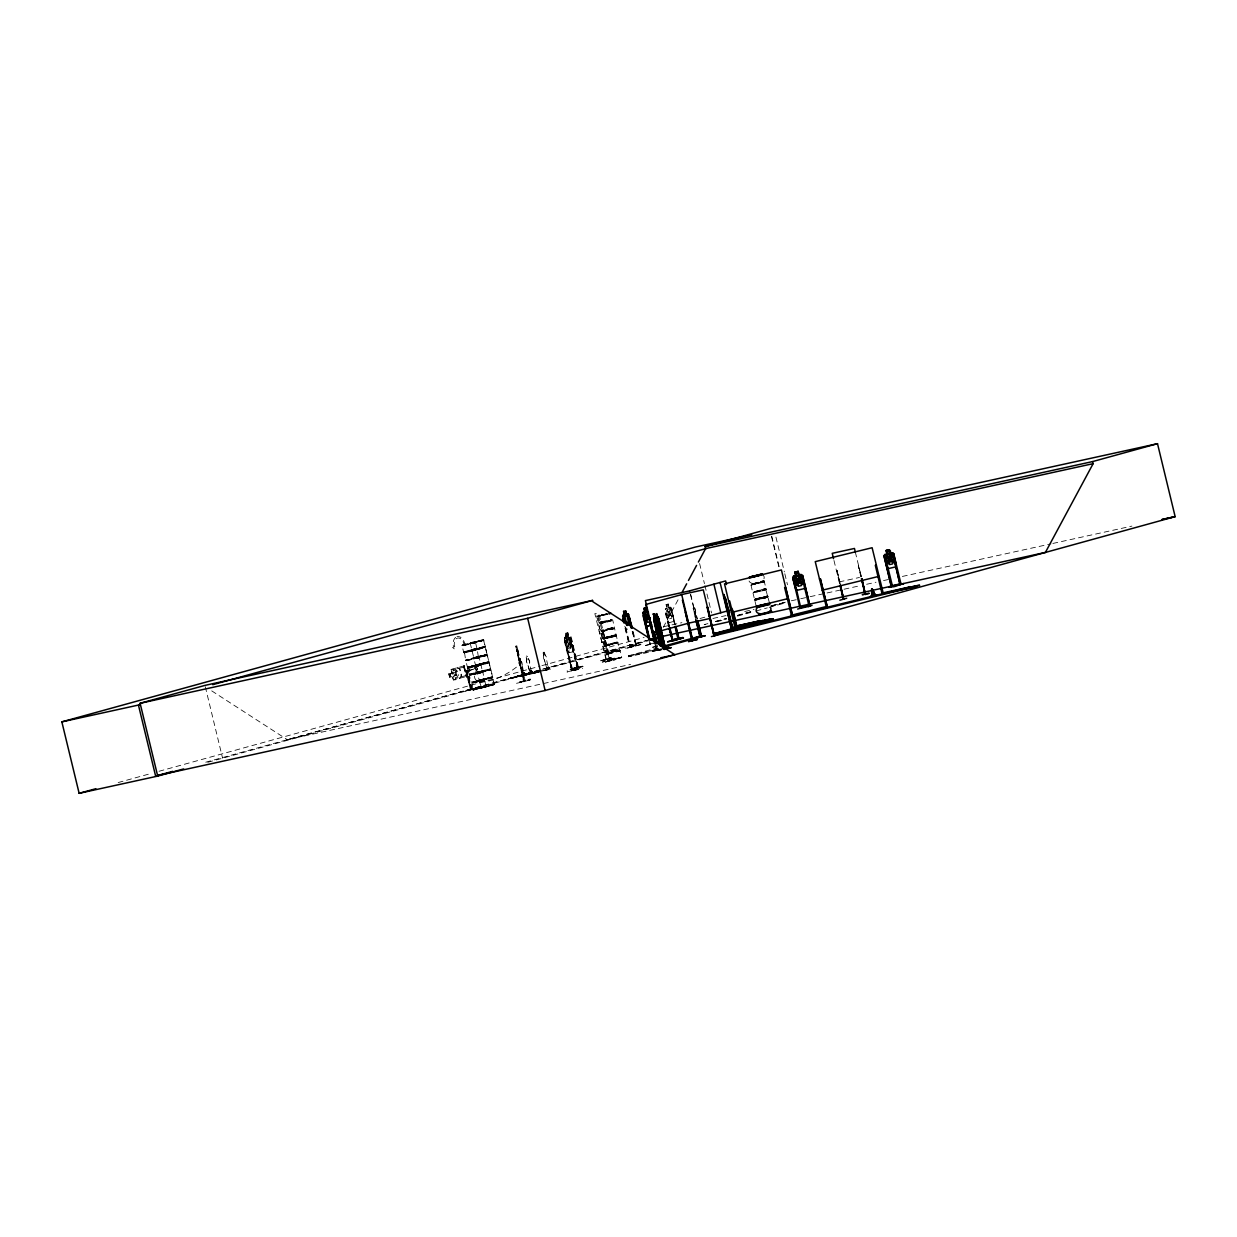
<?xml version="1.0" encoding="UTF-8"?>
<svg xmlns="http://www.w3.org/2000/svg" width="1237" height="1237" viewBox="0 0 1237 1237"><rect width="100%" height="100%" fill="white"/><g stroke="black" fill="none" stroke-linecap="round" stroke-linejoin="round"><path stroke-width="0.75" stroke-dasharray="5 3.75" d="M523.236 673.562L524.287 673.129M530.457 671.15L531.724 670.562L530.92 670.779L531.338 673.315M548.285 667.083L547.898 667.717M575.87 669.604L567.01 672L582.287 667.81M482.167 680.242L484.641 679.762L471.328 683.381L484.61 680.304L482.662 671.49L476.585 673.144M480.018 673.191L469.411 675.495L471.034 682.19L492.805 677.52L487.363 655.471M518.72 658.579L520.251 658.471M523.081 673.067L524.101 673.098M530.457 671.227L531.493 670.763L532.235 672.65M531.013 671.428L531.694 671.057L530.658 671.134M543.012 653.151L544.033 652.1M547.342 667.516L548.795 667.346M547.728 667.655L548.223 667.702M547.836 667.238L548.47 667.439M466.334 670.995L468.607 670.779M469.844 667.099L480.915 664.176L479.446 665.197M475.286 689.566L480.234 688.236M474.792 665.753L478.023 664.934L475.998 665.058M605.249 637.905L608.388 636.746M610.661 660.326L621.546 657.682M640.998 644.585L632.138 645.977L640.689 644.632L625.211 648.528L633.839 646.549M633.87 646.518L625.211 648.528M660.388 649.672L661.238 649.487M477.188 681.401L471.034 682.886L481.641 679.469M484.749 670.887L490.795 669.217L477.312 672.449L473.756 658.115L474.993 657.234M473.756 658.038L478.348 656.677M620.031 650.461L613.753 651.327M466.21 690.849L476.044 688.622L466.473 690.71M466.596 690.772L475.704 688.622M474.838 688.854L466.411 690.231M582.967 666.557L574.123 667.887L582.967 666.557L567.134 670.392M575.762 668.444L567.134 670.423M654.126 642.9L645.559 645.436L654.157 643.456M570.798 638.725L569.654 637.256L566.886 638.029L568.479 644.601L570.551 644.029L568.989 637.395L568.556 640.998L565.943 638.277L568.309 641.91L567.999 646.534L568.974 642.56L571.71 645.451L569.236 641.694L569.7 637.627L570.798 638.725L578.174 669.464L578.004 668.397M469.148 670.284L475.271 668.707L469.472 670.609M477.59 668.815C475.348 662.955 471.73 673.639 477.59 668.815A31.652 11.736 -31.2 0 0 484.657 681.742A31.652 11.736 -31.2 0 0 519.463 664.625A2.459 1.531 77.6 0 1 519.494 661.749L519.385 661.78A2.459 1.531 77.6 0 0 519.988 665.614L522.632 674.691L523.421 674.366M470.246 689.658L463.117 691.669M612.47 651.76L606.424 653.43L620.015 650.523L621.747 657.496M652.78 646.982L659.522 645.08M466.117 675.711C467.895 683.272 464.03 662.754 463.813 666.171M464.014 667.037L465.885 675.51M571.649 643.719L571.308 647.276L568.664 644.23L567.675 648.018L568.061 643.565L565.835 639.715L568.309 642.652L569.267 639.081L568.927 643.364L571.2 646.92L569.159 647.415L567.366 644.91L565.556 633.267L567.876 632.633L568.68 636.297L570.071 637.163L577.942 669.526L570.674 640.998L577.215 669.681L577.988 668.397L577.06 668.614M470.215 643.194L471.714 642.467C466.921 644.709 481.44 640.318 472.735 643.054M470.168 666.542L473.477 666.047L467.37 667.609L467.973 666.944M480.327 641.183L483.652 639.699L485.476 647.075L471.931 650.43L473.771 657.527L485.816 654.404M483.559 687.385L480.961 687.834L481.58 687.184M488.522 662.676L489.094 661.965L487.502 662.676M597.919 616.196L606.841 613.521M602.929 638.725L603.362 637.704M602.821 638.679L605.666 637.875M608.759 660.821L609.702 659.924M616.289 635.014L610.119 636.328M613.196 636.761L616.134 635.261M758.528 598.878L754.477 599.852L760.724 598.708M755.962 598.677L755.018 599.574M767.93 596.76L767.327 595.987M463.983 645.343L481.982 640.89L480.172 641.183M470.586 667.532L467.354 667.423M599.357 616.088L601.398 615.16M605.62 638.246L604.182 638.508M566.778 648.08L568.309 651.389L573.612 649.935L570.149 635.756L564.907 637.21L564.582 638.679L571.942 669.372M565 637.179L564.366 640.039L571.881 670.748L571.911 669.665M668.908 626.463L664.98 610.027L666.882 608.156M669.232 626.355L665.15 610.027L665.46 608.558L670.624 607.259M512.025 677.721L508.16 679.005L523.885 675.371M510.371 678.402L512.381 677.768M515.396 676.608L519.447 675.68M515.999 676.84L515.442 676.794M513.061 677.505L534.106 672.588M525.416 674.536L521.999 675.387L521.597 674.443L521.89 675.68L538.837 671.165L525.06 675.309L540.569 671.892M523.808 673.825L525.354 673.485L525.663 674.876M530.75 673.624L531.539 673.407M532.467 673.268L532.76 671.444L531.044 671.83L531.292 672.82L532.838 672.48L529.421 673.345L529.003 672.402L529.266 674.072L534.338 672.572M534.245 672.773L541.528 670.841M536.332 671.969L534.338 672.433M547.635 669.928L547.434 668.351L547.852 669.294M549.846 669.31L549.661 667.733L547.945 668.119L548.177 669.124L549.723 668.784L546.306 669.634L545.888 668.691L546.197 669.928L550.202 669.217L508.515 678.912M564.459 640.07L564.814 638.648L569.824 637.612M473.632 643.178L472.209 643.147M766.244 597.657L756.008 600.131M464.339 665.784L450.964 669.464L451.118 673.175M451.118 669.557L453.5 680.025L451.969 676.701L449.649 677.335L448.799 673.809L451.211 673.284L451.536 671.32L455.664 670.176L457.86 671.444L458.664 674.722L457.303 676.979L453.175 678.108L452.015 676.562L449.649 677.335M480.575 641.199L481.595 640.611L461.989 645.405L462.653 644.972M483.713 639.916L481.178 640.41M485.043 662.924L476.121 665.382M480.992 664.64L478.456 665.15M481.873 687.633C488.29 685.978 468.143 690.076 474.188 689.921M768.069 596.636L761.946 598.074M543.29 652.301L543.677 656.027L543.182 653.43M466.844 671.088L465.406 671.459L468.467 670.346M663.248 627.36L678.556 598.894M566.268 638.338L565.417 634.813L567.195 646.394L568.927 648.992L570.891 648.59L569.669 638.988L567.396 634.55M463.396 666.264L466.179 675.448M464.061 666.094L466.906 676.392M464.617 666.836L453.237 669.99L453.005 669.016L453.237 669.99M470.153 643.008L471.869 649.966L474.328 649.564M471.9 649.502L474.297 649.1M483.466 639.761L485.167 646.425L483.682 646.796M473.771 657.929L476.245 657.465M467.586 667.563L469.782 667.315M467.617 667.872L470.307 667.13M470.153 667.887L467.694 668.351L470.184 667.624M485.09 646.363L471.885 649.502M479.415 648.822L485.461 647.152L474.606 650.415M485.631 663.434C490.44 662.274 474.281 666.836 476.23 665.15M481.224 656.29L487.363 654.821L465.653 660.125L487.007 654.249L485.461 647.631L463.767 652.688L461.989 645.266M476.941 665.228L475.58 665.491L480.853 664.114M481.688 679.948L479.214 680.412L477.606 673.361L482.724 671.877L480.25 672.356M480.435 679.716L479.245 679.871M472.951 690.122L477.111 688.437M482.059 679.84L484.61 679.453L479.276 680.798L481.518 687.787M484.595 680.319L486.28 686.891L473.338 690.06M481.178 687.803L486.079 686.473M477.08 680.999L471.05 682.623L492.79 677.52L471.885 683.272M486.172 686.922L480.188 688.05M492.929 685.097L494.537 684.478L492.821 678L480.049 681.03M611.063 660.048L608.326 660.883L600.966 631.009L614.573 628.04L612.671 619.907L599.125 623L597.533 615.902M597.517 616.242L600.502 615.81L597.919 616.165M601.785 621.747C593.513 622.829 616.675 622.18 611.635 616.351M606.517 621.422L612.439 619.551M602.96 638.323L604.367 637.89M603.146 639.05L606.996 638.307M614.526 628.597L601.074 631.349L607.12 629.679M602.744 631.287L614.588 628.535L617.789 641.802L604.491 645.049L618.113 642.467L604.878 646.317M616.088 634.937L602.728 638.184M616.273 635.926L610.305 637.117L614.727 635.602M756.209 606.285L752.993 593.018L765.889 589.817M764.327 581.947L764.296 581.019L758.219 582.658M765.904 588.503L766.26 589.369L752.73 592.538L750.89 584.73L764.373 581.885L765.95 588.441L760.013 590.08M765.1 596.945L767.76 595.925M475.503 665.166L479.832 663.712M472.781 689.906L478.441 688.468M480.946 687.648L485.785 686.643M526.297 656.027L527.673 656.43M456.994 667.81L459.468 668.289C463.581 674.66 461.293 680.01 453.515 679.886L466.983 676.376M461.463 676.546L459.545 678.355M515.705 646.24L524.828 681.185M517.267 650.585L516.788 649.41L524.132 681.742L516.664 649.719M518.55 657.465L519.231 660.28L518.458 657.527M517.221 653.167L523.653 681.865L524.009 680.953M529.884 680.056C506.412 685.994 518.21 682.53 529.158 679.963M523.638 681.046L525.029 680.025M488.971 662.182L487.718 662.336M476.199 667.006L475.487 668.568L476.848 669.681M475.348 670.098L476.075 668.521L474.699 667.408M514.778 676.933L516.355 676.747M523.266 674.66L522.184 674.892L523.22 674.459M531.987 673.144L533.193 672.65L532.173 673.438M462.824 645.637L463.519 645.652M463.365 645.25L465.158 645.049L464.354 645.235M463.488 645.668L473.817 643.132L472.209 643.534M472.101 643.426L473.384 643.271M471.761 643.642L472.89 643.364M474.962 642.853L470.416 643.611L474.962 642.003M464.555 652.904L465.591 659.708L468.034 659.228M478.332 656.677L477.281 649.842L463.844 652.765L474.529 650.245M478.657 657.991C481.842 655.301 469.132 659.738 476.338 657.868M467.478 667.315L470.153 666.356L468.885 666.882M480.126 664.145L479.43 664.145M475.781 665.661L479.291 664.594M477.822 665.382L478.874 665.738L470.137 667.887M488.383 662.089L483.265 662.877L487.61 661.888M477.652 666.016L478.394 665.8M477.637 665.877L478.734 665.784M485.925 663.341C487.115 663.836 486.806 663.326 486.017 663.712M466.117 672.047L470.539 689.89L465.901 671.784L467.571 671.382L471.915 689.767M469.673 674.072L469.148 674.691L490.903 669.634L484.842 671.304M614.573 628.535L601.29 631.782L602.759 631.287M764.327 581.931L751.075 585.132L752.544 584.637M479.214 680.01L492.527 676.794M603.115 639.05L605.62 637.952L605.017 638.539M615.5 634.921L612.129 635.493M471.9 683.272L472.967 690.107L474.42 689.627M480.064 681.03L481.951 680.783M613.227 636.375L614.573 636.39L608.666 637.936M615.794 636.081L613.614 636.684M481.085 687.54L490.424 685.143M604.862 646.317L610.769 644.74M493.841 684.834L492.805 678M754.694 599.899L756.101 599.45M757.585 599.435L756.766 599.327M767.713 595.987L761.868 597.749M619.984 650.214L613.877 651.791M619.969 650.585L606.517 653.832L612.562 652.162M471.869 689.566L467.447 671.722M525.168 680.876L517.839 650.074M630.561 647.307L630.422 646.224L629.37 646.503L629.618 647.539L636.638 645.621L636.375 644.585L635.679 645.869M635.416 644.833L636.359 644.585M654.914 643.982L656.43 650.554L657.636 650.291L628.551 656.739L628.334 655.842L657.419 649.394L656.105 649.75L657.496 650.275L656.259 645.59M650.647 643.163L650.013 644.431L649.162 640.859M578.035 666.557C578.39 666.758 577.231 669.341 571.633 669.433M572.484 669.232L565.294 640.689L571.989 670.732L564.551 640.039M524.179 681.742L515.953 645.961M462.623 645.003L474.219 642.405M470.849 643.008L481.178 640.441M472.379 642.9L476.26 641.555M479.631 640.519L472.519 642.56M462.793 645.637L465.158 645.049M474.993 642.853L472.797 643.456M464.54 652.904L471.699 651.079M600.069 615.5L597.672 616.567L598.894 616.413M478.673 657.991L465.591 660.326L487.378 655.517L490.61 668.908M468.978 667.13L467.416 667.176M479.307 664.594L480.219 664.331M488.429 662.321L483.033 663.821M469.797 667.717L473.647 666.712M477.946 665.475L475.905 666.047L477.111 665.877M488.507 662.645L486.342 663.279M469.658 674.072L490.532 668.846L478.734 671.552M478.75 671.552L477.698 671.985M603.44 638.23L608.836 636.746M614.588 635.184L615.516 634.921M605.511 637.983L603.285 638.338M614.727 635.679L615.655 635.354M612.655 636.854L614.449 636.406M754.508 599.357L760.477 597.703M755.127 599.481L760.539 597.981M757.214 599.218L755.807 599.419M763.786 598.321L768.053 597.1L764.93 597.811M491.027 677.165L492.496 676.67L490.888 669.99M481.58 687.355L493.95 684.386M493.749 684.386L488.337 685.808M493.81 684.556L490.022 685.375M608.187 653.77L606.764 654.203L607.97 654.048M608.79 660.388L609.702 660.11M615.562 658.811L621.5 657.172L620.124 657.837M695.256 617.634L693.277 608.388L695.936 619.397M693.802 608.279L694.715 608.016L697.39 619.026M840.17 583.4L837.047 570.551L839.923 583.462M624.778 626.185L626.293 629.494L629.989 628.35M860.937 576.937L858.277 565.912L861.555 576.782M524.117 675.062L523.498 672.82L524.318 672.603L524.828 674.691M523.127 674.103L523.545 675.046M530.951 673.005L530.549 672.062L530.843 673.299M548.408 669.325L547.805 667.083L548.625 666.867L549.12 668.954M508.268 678.68L524.426 674.196M529.606 672.758L531.833 672.155M524.921 674.474L518.179 675.819M529.668 672.99L531.895 672.371M546.507 669.062L548.718 668.444M538.899 671.413L536.611 671.784M546.553 669.279L548.78 668.676M609.424 659.537L602.032 631.071M652.502 647.616L657.543 646.147M652.394 651.435L660.867 649.595M666.14 604.738L668.289 604.151M669.186 607.522L670.624 607.135L671.645 608.233L674.072 621.314L668.784 622.768L667.253 619.459M463.349 666.279L464.401 665.923M668.614 626.525L665.166 612.238L666.063 612.006L669.511 626.293M674.629 624.871L671.768 610.413L675.232 624.7M565.587 640.627L564.984 640.797M465.901 671.784L466.937 670.268L467.571 671.382M467.416 669.975L469.318 669.464L469.72 671.103L465.978 672.093L468.05 671.567L467.648 669.928L467.818 671.614M455.309 678.556L455.834 679.453L455.309 678.556L466.643 675.325M700.003 618.5L706.93 616.598M118.164 782.557L151.625 773.326M159.047 771.269L540.043 666.155M541.899 665.645L644.121 637.442M648.559 639.977L286.412 739.896L630.592 664.424M707.889 623.603L704.193 624.623L707.765 623.634M715.311 621.562L726.428 618.485L715.172 621.592M737.546 615.423L754.23 610.815M770.914 606.223L785.742 602.125M205.759 762.208L541.76 669.495M543.615 668.985L647.616 640.287M737.345 615.469L753.998 610.877M772.476 605.759L785.418 602.187M471.823 689.179L479.136 687.803L472.379 689.643M207.77 762.286L648.312 640.735M717.104 621.747L726.397 619.18M737.546 616.103L754.276 611.495M756.132 610.985L767.296 607.893M769.151 607.382L785.882 602.775M470.91 689.782L479.106 687.741M650.693 643.147L649.703 643.41L650.739 643.132M577.648 667.006L572.391 668.459M628.334 655.842L657.342 647.848M628.551 656.739L661.022 647.863M471.699 642.451L474.513 641.725M471.745 642.714L472.982 642.127M464.865 644.632L462.19 645.42L463.38 645.281M480.899 640.781L482.167 640.426M480.961 641.199L483.698 640.364L481.239 640.843M483.682 646.796L479.183 647.956M599.837 615.98L603.579 614.99M752.529 584.637L757.029 583.493M486.11 662.506L487.672 662.058M469.024 667.454L470.246 666.882M484.703 663.326L487.455 662.336M479.43 665.166L477.652 665.429M477.451 665.923L479.198 665.63M478.24 665.939L480.977 665.104L471.498 667.13M477.049 665.908L488.708 662.908M763.554 590.59L766.26 589.4L752.761 592.6L763.569 590.59M604.274 637.643L607.042 636.715M613.459 636.019L614.743 635.617M483.435 671.258L477.358 672.913L480.049 672.897M604.522 638.617L605.836 638.338M755.946 598.693L766.6 596.311M480.018 673.191L482.322 672.418M756.116 599.481L760.616 598.291M765.255 597.533L767.991 596.729L760.121 598.167M766.584 597.579L765.146 597.935M491.043 677.165L486.528 678.324M636.019 645.791L632.803 631.411M474.389 689.627L478.905 688.468M608.187 653.77L618.794 651.219M492.96 685.097L483.791 687.324M650.384 643.225L650.708 644.245M577.895 667.733L571.308 639.034L578.004 667.702M609.702 660.125L620.34 657.558M618.763 658.007L620.046 657.667M656.476 649.44L657.373 650.306M656.878 650.446L655.966 645.652M657.063 650.384L655.208 643.92M568.386 637.905L567.536 634.395L565.324 634.844M564.66 642.25L565.541 642.049L564.66 642.25L571.556 670.841L577.524 669.604M566.654 649.487L568.324 652.811L573.272 651.791L572.978 648.188M568.324 652.811L573.272 651.791M573.86 670.531L582.735 668.289M466.581 671.923L471.266 689.736L466.736 671.877M471.111 643.178L476.369 641.972M481.286 640.704L477.652 641.616M473.137 642.946L464.2 645.297M606.996 614.17L599.806 615.856M608.109 613.784L604.878 614.634M599.605 616.026L601.893 615.423M608.187 614.201L598.863 616.413M474.266 649.394L471.019 650.198M474.621 649.209L477.899 648.374M474.884 650.059L478.116 649.239M601.785 621.747L611.959 619.366M476.523 657.094L487.285 654.651L485.801 654.404M476.168 657.28L468.034 659.244M476.338 657.728L473.06 658.548M476.632 657.496L479.91 656.677M476.431 658.13L473.152 658.95M476.786 657.945L480.033 657.125M470.153 666.527L471.668 665.954M477.977 664.764L474.745 665.568M478.41 664.625L481.626 663.743L479.941 664.223M486.187 662.676L482.909 663.326M469.689 667.331L471.838 666.712M478.131 664.996L474.869 666.078M486.729 663.187L483.095 664.099M469.673 667.748L471.962 667.145M478.456 665.707L479.26 665.614M484.873 664.068L486.914 663.496M605.62 637.627L607.166 637.225M613.397 635.679L610.166 636.514M765.054 596.76L761.822 597.564M763.708 597.919L765.332 597.471M479.956 672.727L476.678 673.547M480.327 672.541L483.559 671.722M481.61 679.762L478.379 680.566M481.966 679.577L485.244 678.742M481.781 680.195L478.503 681.03M482.074 679.979L485.352 679.144M606.408 659.491L599.125 630.994M610.97 659.785L612.516 659.367M611.032 660.048L614.279 659.228M618.84 658.161L615.609 658.996M477.59 641.338L483.512 639.776L479.616 640.503M468.096 643.812L464.246 644.848L467.694 644.013M469.426 643.596L471.142 643.194M466.519 644.663L468.204 644.245M473.106 643.209L472.642 643.317M603.47 614.573L599.991 615.516M604.8 614.356L606.517 613.939M469.735 650.631L463.705 652.255L477.281 649.147L474.807 649.873M756.905 583.029L750.766 584.544L764.064 580.601L750.766 584.297L764.389 581.328L758.327 583.06M605.218 621.794C594.827 618.933 599.002 636.993 607.027 629.277M605.341 622.257L599.373 623.896L600.625 623.68M606.625 621.824L612.671 620.154L599.048 623.092L612.686 620.634L601.816 623.433M471.745 658.919C443.356 666.465 510.711 649.951 481.317 656.708M471.869 659.383L465.916 661.022L469.163 674.459L482.646 671.475L480.157 671.954M758.729 590.513L752.684 592.136L765.966 588.441M608.31 628.844L614.263 627.205L600.966 630.468L614.511 627.669L608.434 629.308M471.668 665.939L473.354 665.521L471.699 666.155M482.956 663.511L484.657 663.063M481.703 664.037L478.858 665.351M471.838 666.743L473.539 666.295M481.812 664.455L474.931 666.356M763.708 597.904L760.198 598.507M607.073 636.9L610.521 636.065M604.104 638.184L606.841 637.643L605.109 638.508M608.913 637.055L605.419 637.998M610.243 636.839L611.928 636.359M609.021 637.472L605.048 638.508L614.263 636.452L613.444 636.699M475.271 673.516L469.132 675L486.976 670.918M475.395 673.979L469.225 675.186L490.903 670.114L486.976 670.918M610.645 644.276L604.63 645.977L618.113 643.116L619.722 649.765L615.779 650.492M611.959 643.905L618.021 642.219L604.522 645.498L618.113 642.637L612.068 644.307M486.651 678.773L492.728 677.134L480.404 679.731M477.142 688.638L480.59 687.787M487.069 686.21L483.822 687.03L486.605 686.226M488.399 685.994L490.084 685.545M480.296 688.499L481.997 688.081M612.516 659.383L614.217 658.965M664.238 648.157L655.533 650.322L660.759 648.961M661.609 649.533L655.548 650.878L660.852 649.425M658.038 650.013L661.749 649.641M662.135 649.657L658.501 650.523L662.089 649.502M603.44 632.308L610.676 660.805M600.795 660.836L611.341 657.636L600.78 660.697M614.495 658.27L603.671 660.311L614.433 658.146M612.903 659.476L602.203 662.089L612.856 659.321M605.218 662.151L615.918 659.522L605.187 661.996M632.184 631.581L636.251 645.714M476.369 641.988L478.1 641.57M601.383 615.176L605.233 614.17M516.741 645.621L517.87 650.214M483.25 662.862L475.704 665.692M481.564 663.465L483.311 663.047M473.4 665.707L475.147 665.305M476.894 665.166L479.6 664.656L467.818 667.13M475.224 665.63L467.833 667.315M481.27 664.192L485.136 663.248M486.419 663.218L488.723 662.908M760.075 597.981L765.394 596.574M758.497 598.832L765.533 597.162M606.733 637.318L610.599 636.39M608.418 636.947L616.273 635.462M610.676 636.653L606.81 637.596M610.398 637.503L606.996 638.307M520.839 662.97L517.576 649.085M486.636 686.396L493.176 684.819M478.472 688.653L485.043 687.061M488.46 686.257L485.028 687.061L486.265 686.86M519.525 681.927L530.302 679.438L519.617 682.175M615.964 658.548L610.661 659.955M519.664 682.453L530.379 679.871L530.194 678.989L519.617 682.314M610.459 659.754L610.367 660.898L599.249 614.944L596.28 614.866L607.754 660.728M605.218 614.14L606.903 613.784M601.445 615.407L603.068 614.804M473.06 649.363L463.72 651.76L485.306 646.673L473.044 649.363M471.699 651.079L474.606 650.415M760.075 597.981L756.951 599.141M475.101 665.119L476.817 664.903L475.209 665.552M758.528 598.894L760.198 598.492M478.317 664.563L488.584 662.259M764.883 597.873L765.672 597.626M476.879 665.181L481.286 664.238M612.284 636.004L610.583 636.328L615.036 635.663M615.779 650.492L606.408 652.935L619.907 650.121M532.096 672.943L532.946 672.913M466.643 671.583L471.204 689.751M480.528 687.586L482.198 687.2M606.037 659.584L594.858 613.629L597.827 613.691L608.944 659.646M615.918 658.378L617.634 658.146M471.606 643.426L474.343 642.823M473.369 650.677C485.213 647.724 468.003 651.574 473.415 650.677M758.42 598.368L754.91 599.311M756.719 599.651L765.889 597.579M476.755 664.733L479.508 664.13M485.028 662.924L488.661 662.491M470.014 667.47L471.513 667.16M481.44 687.54L484.95 686.612M482.26 687.385L484.966 686.798M490.47 685.406L491.986 685.066M617.696 658.393L621.175 657.404M619.196 658.084L609.485 660.388M837.047 570.551L839.784 583.493M693.045 608.449L694.112 608.187M694.715 608.016L697.096 619.088M529.606 662.97A2.459 1.531 77.6 0 0 528.385 659.306L527.658 656.754L528.276 659.321A2.459 1.531 77.6 0 1 529.482 662.986L531.523 672.232M544.295 652.487L545.285 655.595A2.459 1.531 77.6 0 1 546.491 659.259L548.408 668.537M526.173 657.156L526.916 659.708A2.459 1.531 77.6 0 0 527.503 663.542L530.039 672.65L527.503 663.542A2.459 1.531 77.6 0 1 526.792 659.738L526.235 656.816M545.161 655.625L544.543 653.043M519.617 657.868L520.978 661.347A2.459 1.531 77.6 0 1 522.2 665.011L523.993 674.304M544.404 659.847L546.924 668.939L544.404 659.847A2.459 1.531 77.6 0 1 543.801 656.012M522.2 665.011L522.076 665.042A2.459 1.531 77.6 0 0 520.87 661.378M519.988 665.614L519.463 664.625M635.401 645.157L630.483 646.534M523.498 672.82L524.148 674.876M530.487 671.289L531.91 671.057M523.143 673.438L524.488 673.098M529.003 672.402L530.719 672.016M545.888 668.691L547.604 668.305M521.597 674.443L523.297 674.057M519.385 675.433L517.901 676.02M521.952 674.861L520.468 675.448M523.313 674.567L524.859 674.227M515.613 676.392L517.221 676.299M542.78 670.578L549.955 668.985M508.206 678.433L509.814 678.34M515.69 676.778L550.202 669.217M508.283 678.819L542.301 671.413M656.337 646.595L657.28 646.379M652.224 650.909L660.62 649.008M671.165 610.583L674.907 624.809M571.138 636.808L578.529 667.563M839.15 581.916L859.514 577.447M464.617 666.975L463.612 667.083M448.799 673.809L449.742 677.304M469.318 669.464L469.72 671.103M663.419 626.742L681.927 622.675M466.937 670.268L466.473 671.66L465.962 670.516M791.355 600.78L798.886 599.141M800.756 598.723L808.287 597.069M810.173 596.667L825.218 593.358M827.105 592.956L842.15 589.647M844.036 589.229L859.081 585.936M866.611 584.281L876.012 582.225M883.543 580.57L891.073 578.916M902.361 576.442L1050.986 543.863M1052.857 543.445L1131.886 526.112M712.883 618.469L725.98 615.593M744.689 611.495L754.044 609.439M770.883 605.743L785.851 602.465M645.559 645.405L654.265 643.503M582.519 666.109L574.339 668.382M481.085 640.163L482.322 639.916M600.115 615.485L597.456 615.98M463.318 645.018L464.741 644.724M474.544 649.023L477.204 648.992L474.714 649.471M474.436 649.982L471.838 650.229L477.018 648.714L475.364 641.957M600.61 623.68L601.831 623.433M474.993 657.234L476.199 656.986M476.446 656.909L479.167 656.971L476.616 657.357M476.724 657.759C484.533 656.105 468.823 659.878 476.523 658.3M476.771 658.239L479.214 657.775L482.445 671.165L479.971 671.505M765.44 596.899L766.677 596.651M765.533 597.146L767.574 596.76M605.233 637.472L602.79 637.936L605.249 637.673M613.738 635.602L614.975 635.416M479.724 671.583L477.683 672M479.77 672.047L477.281 672.742L479.863 672.464M480.296 672.835L482.337 672.418M481.889 679.391C489.527 677.66 473.338 681.819 481.781 680.35M482.198 680.721L484.657 680.257M607.955 654.048L620.031 651.002L618.778 651.219M491.831 684.633L494.475 684.386M610.676 659.955L608.65 660.543M619.165 658.084L620.402 657.821M610.784 660.403L608.712 660.821M474.111 689.627L475.317 689.396M570.674 640.998L570.381 641.075M572.051 669.959L577.339 668.861M474.993 642.018L470.23 642.977M474.158 642.189L475.054 642.266M767.357 595.971L766.507 596.141L767.435 596.157M766.631 596.59L767.466 596.481M754.895 599.125L755.745 598.955M755.049 599.883L755.884 599.744M757.632 599.528L754.817 600.285L756.023 600.131M614.928 635.354L615.81 635.261M604.197 638.508L602.945 638.694M479.523 664.315L480.76 664.114M479.554 664.594L480.435 664.501M620.371 657.837L621.639 657.62M493.146 684.819L493.996 684.679M484.997 687.061L485.863 686.906M765.873 589.817L769.491 603.037M478.642 665.181L477.884 665.568L478.673 665.181M601.77 642.204L604.754 642.281M603.192 643.456L606.161 643.518M456.917 667.949L459.406 668.397L461.37 676.562M465.978 675.495L465.885 676.546M669.14 607.661L670.531 608.527L672.124 615.098L671.706 618.222L669.634 618.794L667.841 616.273L666.248 609.717L667.083 608.233L666.032 604.646L668.336 604.012L669.14 607.661L668.212 604.166M211.728 690.88L287.324 739.695M670.531 607.274L675.526 624.639M667.408 619.397L668.908 622.613M516.834 649.595L517.19 650.708M487.053 654.234L485.445 647.631M518.937 660.45L519.957 663.898L519.54 660.017M517.731 650.368L517.483 649.209M855.308 552.027L861.369 577.045M858.509 565.85L861.168 576.859M833.97 560.469L839.552 583.555M775.939 537.09L784.366 571.911M784.815 573.752L787.474 584.745M771.749 536.147L779.449 567.938M771.486 536.41L779.155 568.108M762.533 574.231C770.775 582.333 745.416 588.781 749.22 577.478M699.585 563.484L704.456 583.648M704.904 585.488L711.553 612.964M690.694 594.425L696.694 619.227M690.478 594.44L696.462 619.304M633.081 631.349L636.56 645.652M632.478 631.519L635.942 645.807M625.829 627.638L630.607 647.291M625.535 627.7L630.19 647.384M625.226 627.808L629.973 647.461L624.932 627.87M631.272 655.131L631.488 656.012M629.648 655.486L629.865 656.368M567.737 632.803L568.587 636.313M517.499 676.515L510.773 677.861M205.296 686.736L222.598 758.188M516.525 649.703L516.679 651.079M524.272 673.144L523.622 673.206M572.994 648.157L573.179 651.822M573.35 646.255L573.442 649.858M455.633 637.318A9.277 5.876 77.6 0 0 453.531 647.183L452.587 647.43L454.551 649.116L455.494 646.642L454.567 646.889A7.731 4.917 77.6 0 1 457.474 638.06A7.731 4.917 77.6 0 1 464.045 644.276L463.086 644.539L464.957 646.24L465.823 643.781L464.88 644.044A9.277 5.876 77.6 0 0 457.025 636.607M670.176 608.759L669.696 613.057L672.17 616.815L669.433 613.923L668.475 617.912L668.784 613.289L666.418 609.655L669.016 612.377L670.176 608.759M456.932 671.32L455.247 673.918L458.138 676.361L454.938 674.753L452.928 677.69L454.242 674.134L451.505 671.815L454.582 673.315L456.561 670.268L456.932 671.32M571.386 668.397L572.344 668.15L571.278 668.428M668.073 604.831L666.743 605.202L667.021 606.377L668.351 606.006L668.073 604.831M567.597 633.468L566.268 633.839L566.546 634.998L567.876 634.643L567.597 633.468M669.433 608.836L667.361 609.408L668.954 615.98L671.011 615.407L669.433 608.836M456.097 671.938L451.953 673.067L452.742 676.361L456.886 675.216L456.097 671.938M450.253 674.165L450.021 676.484L450.253 674.165M567.273 635.184L566.02 635.431L566.299 636.607L567.567 636.344L567.273 635.184M568.618 639.204L566.654 639.606L568.247 646.178L570.211 645.776L568.618 639.204"/><path stroke-width="1.5" d="M696.539 637.658L704.92 635.756L697.668 637.643M696.446 637.21L704.626 636.004M762.394 621.623L770.543 619.412M683.442 637.905L667.609 641.756M654.203 617.557L653.414 613.892L656.878 628.071L657.357 625.118M659.507 635.694L658.656 631.69M888.723 587.405L893.439 586.029L889.078 586.74M650.074 618.701L649.641 621.824L647.585 622.397L645.791 619.892L644.075 608.233L646.286 607.614L644.09 608.341L644.925 611.743L643.317 612.176L642.915 613.629L649.023 639.003M797.664 609.068L801.684 607.769M734.33 629.958L735.768 629.788L735.242 628.813M760.724 620.804L713.579 633.808L737.082 628.118L737.329 629.463L734.933 629.849M736.201 628.566L736.726 629.556L735.768 629.788M735.984 629.788L713.795 634.689M735.907 629.324L734.716 629.324M825.033 607.754L826.486 607.583L815.245 561.644L872.116 547.728L883.295 593.451M825.512 607.553L826.811 607.63L826.579 606.671M826.61 607.104L825.636 607.63M624.113 623.015L622.891 615.299L628.071 613.877L632.215 627.777M622.582 616.737L622.984 615.284M645.266 623.031L646.827 626.355L645.204 623.061L643.317 612.176M659.661 634.519L658.208 631.318L658.563 634.566L657.636 627.963M661.455 630.715L657.852 637.411L758.729 615.284M682.159 592.183L686.659 583.818M688.468 580.462L696.57 565.386M698.379 562.046L705.569 548.64L705.075 546.553L769.94 528.663L1157.507 443.681L1175.15 516.633L545.13 690.509L157.578 775.506M1045.404 552.429L1093.137 463.659L1092.627 461.571L1157.507 443.681M624.577 614.975L623.757 616.443L625.35 623.015L627.128 625.52L623.618 611.356L625.798 610.753L629.169 624.948L629.571 621.84L627.994 615.268L626.618 614.402M610.289 613.212L609.501 612.933M610.8 613.042L609.377 613.475M750.411 576.983L749.143 577.215L758.544 574.757M762.394 574.014L758.528 574.757M759.379 575.143L762.069 574.03M756.255 606.223L768.038 603.532M756.255 606.718L769.708 603.47L768.44 603.687M770.62 607.645C773.945 614.279 751.4 617.588 757.075 607.382M759.92 621.654L762.379 621.19M760.09 622.041L763.956 621.314M771.842 619.35L773.326 618.825L767.713 620.046M886.96 553.929L886.109 550.403L887.053 554.037L885.707 555.583L887.3 562.139L889.604 564.582L892.619 563.886L893.562 560.701L891.97 554.13L890.068 553.341C892.898 546.754 881.239 551.996 889.264 549.8M735.52 629.942L724.526 583.864L781.413 569.948L792.592 615.67M650.028 620.526L647.384 617.541L646.286 621.484L646.719 616.892L644.462 613.165L646.966 615.98L648.08 612.238L647.647 616.66L649.997 620.077M610.212 612.918L609.284 613.181L610.289 613.181M749.607 577.401L751.57 577.076M762.425 574.014L751.323 576.844L762.533 574.215M759.271 575.391L760.523 575.205L751.771 577.401M758.668 614.433L771.61 611.356L770.357 611.573M758.776 614.835L771.3 611.82M758.977 615.268L771.687 612.3M760.492 621.608L762.394 621.391M802.55 575.406L809.988 606.099L802.643 575.329L798.994 574.88L798.143 571.355L798.901 575.019L800.849 575.808L802.442 582.364L801.452 585.565L798.36 586.276L796.025 583.849L794.448 577.292L795.808 575.731L795.004 572.205M801.128 574.37L793.489 576.272M793.164 579.797L794.2 579.55L800.849 608.217L800.973 607.073L799.798 607.352L800.045 608.403L810.189 606.037M803.045 577.509L802.133 577.725L809.122 606.3L809.57 605.094M804.885 584.792L804.591 588.549L796.814 590.358L794.943 587.096L796.86 590.343M809.122 606.285L809.06 605.187M808.766 605.589L800.911 607.413M812.06 605.372L808.333 606.625M731.423 629.03L732.304 629.942L724.696 599.234M732.969 628.922L733.355 629.958L725.083 598.012L725.903 599.28M725.191 601.383L731.639 630.081L733.139 629.973M884.022 555.923L891.444 586.647C895.263 587.915 902.608 582.411 901.077 584.436L893.732 553.681L892.294 552.692L884.702 554.454L883.976 555.939L891.289 586.694M893.702 553.697L892.248 552.707M884.625 558.026L885.506 557.825L892.526 586.384M893.408 556.016L900.072 584.668L893.253 556.062L894.15 555.846M886.295 565.355L888.151 568.633L895.758 566.871L895.975 563.129M891.228 585.58L892.279 585.348M899.887 583.926L892.202 585.689M899.686 584.854L899.021 584.436L903.876 583.617M899.16 585.024L903.35 583.586M701.271 636.684L701.456 635.54L700.513 635.772M731.454 607.661L736.092 627.082L737.128 626.803L735.922 625.999M736.773 625.798L735.891 626.015M701.348 636.653L700.559 636.9L701.348 636.668L697.544 620.928M692.534 639.498L691.607 639.73L692.612 639.467M737.02 626.834L733.247 611.093M691.854 640.781L692.596 640.58L685.607 612.006M692.797 640.534L681.695 594.58L645.683 604.506L654.775 642.08M656.646 641.508L656.275 641.586M671.815 639.776C671.706 640.086 674.474 641.586 679.067 638.91L675.959 626.432M677.861 638.106L679.051 638.91M678.696 637.905L678.015 639.189L675.062 626.664M672.943 640.596L669.944 628.087M609.439 613.877L610.475 613.444M749.761 577.262L751.941 576.628M760.276 574.927L756.565 575.87M761.142 575.112L762.069 574.849M757.786 606.687C753.75 608.094 772.043 603.718 768.548 604.089M757.059 607.382L757.987 607.12M701.704 636.576L662.862 647.368M760.554 621.886L761.497 621.623M771.733 618.902L772.723 618.809M827.12 606.316L790.799 615.361L791.232 616.258L827.429 607.336L820.363 578.777L827.352 607.352M883.017 592.631L881.904 592.91L883.311 593.667M872.332 596.079L875.456 595.353L872.24 588.967L875.394 595.399L872.332 596.079L871.745 589.09L872.147 596.188M624.855 616.134L626.896 615.578M623.634 622.505L622.783 618.933L623.664 618.701L624.53 622.273M631.318 628.009L629.339 617.124L631.937 627.839M626.448 622.706L628.489 622.134M655.146 641.895L649.611 617.959M654.481 642.142L649.595 621.948L650.492 621.716L655.533 643.812M691.854 640.781L685.283 612.083M707.1 607.29L713.996 635.895L707.719 607.151M697.823 620.866L701.626 636.668L699.864 637.055L700.467 635.818M733.154 627.638L741.489 625.752M741.535 625.814L732.861 627.654M697.281 639.467L688.916 641.338M839.83 600.223L846.726 598.244M688.669 641.616L695.488 639.127L688.839 641.431M183.664 768.935L157.718 776.094L79.137 793.319L61.85 721.867L695.596 547.001L751.725 534.693M157.718 776.094L140.106 703.296L204.971 685.391L592.538 600.409L592.863 601.739L674.876 654.713L660.759 657.806M212.749 684.679L706.482 548.439M140.106 703.296L527.673 618.299L592.538 600.409M689.627 590.869L725.64 580.942L726.506 584.513M643.379 612.284L647.09 611.279L648.482 612.145M648.729 639.065L643.101 615.84L644.013 615.609L649.626 638.833M646.765 626.247L651.945 624.809L646.735 626.37M708.662 616.119L732.551 609.516M652.595 633.097L688.622 623.154M79.137 793.319L95.867 788.711M650.415 639.467L663.403 635.88L649.471 639.776M172.685 771.347L155.615 776.063L138.467 705.183M650.167 640.209L657.605 638.168M678.123 638.369L672.866 639.823M674.737 639.854L683.442 637.921L675.108 639.73M662.645 646.472L701.41 635.772L699.786 636.127M759.935 620.788L736.402 626.03L760.461 620.742M731.392 629.927L716.733 633.978L716.517 633.081M735.056 628.922L765.703 620.464L736.603 626.958L732.953 611.155M665.351 649.131L658.656 618.253L660.821 627.716M881.981 593.203L883.218 592.77L883.419 593.652L882.12 594.023L881.904 593.126L910.973 586.678L911.205 587.761L909.659 587.034L910.092 587.931L715.465 635.493L715.249 634.596L909.875 587.049M873.136 595.925C862.344 598.847 889.851 591.889 870.26 596.636L873.384 595.863M909.659 587.034L910.973 586.678M907.943 587.931L912.86 586.57C913.71 588.75 908.7 587.049 911.066 587.158M914.576 586.338L919.493 584.977M912.458 587.56L912.318 586.709C919.771 584.498 916.447 587.111 915.596 586.554L912.473 587.312M909.875 587.931L911.19 587.575L882.12 594.023L875.317 565.34L876.322 565.108M751.663 576.767L750.395 577.014M761.157 575.112L760.028 575.313M678.757 638.972L675.34 626.602M692.333 640.673L691.885 639.668M770.465 619.242L771.811 619.072M771.873 619.335L763.94 621.314M800.092 608.372L792.701 577.648L793.458 576.148L795.716 575.622L794.865 572.112L798.174 571.339M656.306 642.714L654.048 631.891M678.696 639.003L675.665 626.494M692.411 640.627L682.376 600.069M865.374 594.44L861.756 578.684M825.976 606.578L826.424 607.583M751.88 576.396L753.426 575.978M751.74 577.045L755.281 576.226M762.641 620.835L764.188 620.433M762.672 621.02L765.904 620.185M764.28 620.897L765.981 620.479L762.734 621.283L762.549 620.294M714.445 635.787L703.281 589.848L681.077 594.703M791.355 615.098L784.614 587.56L785.572 587.312L792.608 615.871M654.157 617.449L653.677 618.825M653.306 613.923L654.218 613.799L656.167 618.515L663.295 647.477M653.801 618.794L653.739 617.479L655.517 617.278L656.182 618.469M653.832 621.02L659.445 644.245M656.661 621.562L654.806 621.917L655.378 625.334L654.868 621.763L656.661 621.562L657.759 625.041M657.048 631.69L656.074 628.18L657.048 631.69L659.058 631.427M658.749 635.911L657.636 634.751M659.677 635.787L660.032 634.426L660.094 635.741M659.599 639.436L660.527 639.297L659.599 639.436L658.857 635.756M768.997 619.799L763.878 621.036M663.218 648.667L668.722 647.941L665.089 648.683M665.104 648.822L668.598 647.879M656.971 617.139L656.228 613.598L658.641 618.299M657.605 617.077L665.63 649.085L657.976 618.284L660.063 626.618L658.702 623.185C660.929 635.354 654.744 609.996 658.347 621.623L657.419 618.392L659.599 624.901M657.357 620.572L664.284 649.147M658.919 627.886L660.094 631.334L661.47 631.226L660.914 627.669M660.094 631.334L658.934 627.855M664.099 648.404L665.599 648.265M663.743 648.667L669.016 647.322L665.537 648.791M663.913 648.884L671.072 647.585M664.053 649.471L671.196 647.709M723.954 594.471L732.907 630.066L723.985 594.58L724.727 598.136M724.805 597.981L727.773 608.65L727.294 605.836M725.794 599.265L728.191 608.666M728.732 601.228L729.691 600.996L736.726 629.556M820.409 578.777L819.435 579.024M731.454 612.454L788.325 598.538M822.157 590.235L879.043 576.318M727.619 630.731L738.474 628.721L727.634 630.793M754.817 576.256L760.229 574.911M882.816 592.678L883.187 593.683M872.966 596.018L872.054 589.013L875.023 595.43M910.71 587.158L915.117 586.199M908.082 588.518L911.236 587.142M911.916 587.59L915.767 586.524L914.576 586.091L914.715 586.941L915.102 585.951M919.648 585.58L916.153 585.781M672.758 640.627L669.047 628.319M753.132 576.658L754.817 576.287M753.256 577.06L754.926 576.674M865.467 594.425L861.617 578.7M767.605 619.598L769.29 619.211M767.667 619.768L770.837 619.057M714.29 635.818L707.348 607.228M794.958 572.221L798.097 571.494M900.01 583.586L900.938 583.354M700.343 636.931L696.385 621.237M700.59 636.9L696.926 621.098M751.648 576.983L753.147 576.674M762.456 621.623L763.956 621.299M623.525 611.372L624.469 614.866M628.071 613.877L629.076 614.975M628.736 617.294L631.612 627.948M623.664 618.701L624.252 622.35M649.379 618.021L650.368 617.789M869.085 593.451L862.22 594.703L869.085 593.296M704.997 635.895L696.477 637.148M688.561 641.462L697.297 639.514M711.43 636.607L717.97 634.736M705.075 546.553L1092.627 461.571M705.569 548.64L1093.137 463.659M61.85 721.867L140.43 704.626M689.829 590.853L645.405 600.594L655.811 643.75M646.286 607.614L647.09 611.279M687.988 623.293L710.193 618.423M1162.115 519.478L1175.15 516.633L1161.976 519.509M771.919 612.392L1046.316 552.228M656.074 641.988L660.914 641.044M656.012 642.73L661.393 641.539M674.644 639.266L682.979 637.472M667.609 641.802L676.314 639.9M722.516 632.71L737.329 629.463M760.152 575.081L761.373 574.834M751.787 577.401L749.73 577.818M757.755 607.398L769.816 604.352L768.564 604.568M700.931 636.808L697.22 621.036M731.747 630.081L720.073 582.472M757.771 607.398L756.518 607.614M770.156 611.14L771.409 610.923M917.205 585.611L916.323 585.766L917.344 586.214M911.947 586.972L912.813 586.833M912.968 587.42L911.762 586.987M659.228 634.519L658.239 634.272M660.156 635.602L658.316 635.957L657.651 634.705M659.306 637.534L659.599 638.709M653.352 614.031L654.234 613.923L654.961 617.464M656.955 625.164L654.605 618.701L655.44 618.546L655.61 621.902C651.822 610.228 657.898 635.772 655.981 623.479L657.481 626.881L655.502 618.593L662.506 647.554M656.878 613.66L657.017 617.248M656.6 617.294L658.161 617.124M724.449 598.136L725.5 598.105M883.837 593.064L882.739 593.652L884.517 593.528M792.036 615.871L793.783 615.686M737.237 628.705L735.799 628.937L736.108 629.849M732.953 629.231L731.67 629.324L732.582 629.324M715.249 634.596L715.465 635.493M793.35 615.779L791.974 615.315M697.436 637.148L704.27 635.895M658.749 635.787L656.198 625.242L658.038 627.901M655.084 617.433L662.723 647.523M874.837 595.554L872.147 588.998L873.662 593.961M656.893 628.025L657.852 630.545M872.008 589.044L874.08 595.878M726.877 608.681L727.974 612.176L728.918 612.176L728.176 608.65M893.593 553.759L895.866 563.144M862.003 578.622L865.158 594.502L861.385 578.761M855.308 552.027L854.458 548.455L832.238 553.326L833.537 558.691M840.603 585.24L843.325 599.296L840 585.395M840.371 585.302L843.711 599.218L840.232 585.317M792.824 577.679L795.097 587.034M764.172 619.938L764.389 620.835M737.716 625.659L737.932 626.556M732.644 611.264L736.371 627.02M713.888 584.173L720.8 612.763M714.893 633.437L715.11 634.334M695.704 619.459L699.972 637.04M669.665 628.149L672.433 640.735L669.341 628.257M664.161 649.147L656.754 618.407C656.368 612.593 660.512 634.844 659.909 624.886M656.986 620.665L663.898 649.239M656.058 618.546L662.862 647.461M660.465 645.915L653.755 618.763L660.249 645.946M654.327 631.813L656.94 642.544L656.012 642.776L653.863 633.839M653.909 632.478L656.584 643.503M653.724 631.983L656.352 643.565M644.152 617.464L649.332 638.895M527.673 618.299L545.13 690.509M871.884 589.044L872.549 592.446M724.542 597.981L724.604 599.311M657.929 627.901L658.192 630.483M631.349 624.345L631.427 628.071M886.202 555.459L889.202 559C885.661 564.319 890.377 565.464 890.068 559.619C892.573 564.938 896.083 561.938 890.547 558.722C893.995 553.635 889.403 552.46 889.635 558.057L886.202 555.459M794.927 577.169L797.973 580.694C794.34 586.06 799.148 587.158 798.87 581.313C801.39 586.632 804.993 583.601 799.349 580.4C802.612 575.468 798.483 574.045 798.437 579.751L794.927 577.169M625.535 611.573L624.221 611.944L624.515 613.104L625.829 612.748L625.535 611.573M646.023 608.449L644.693 608.805L644.972 609.98L646.302 609.609L646.023 608.449M647.384 612.439L645.312 613.011L646.905 619.582L648.961 619.01L647.384 612.439M797.649 572.221L795.654 572.669L795.948 573.844L797.927 573.38L797.649 572.221M799.195 576.195L796.102 576.906L797.679 583.477L800.772 582.751L799.195 576.195M888.815 550.527L886.883 550.975L887.161 552.15L889.109 551.702L888.815 550.527M890.362 554.516L887.331 555.212L888.924 561.768L891.939 561.072L890.362 554.516M871.776 596.234L871.652 589.106L871.714 596.28"/></g></svg>
